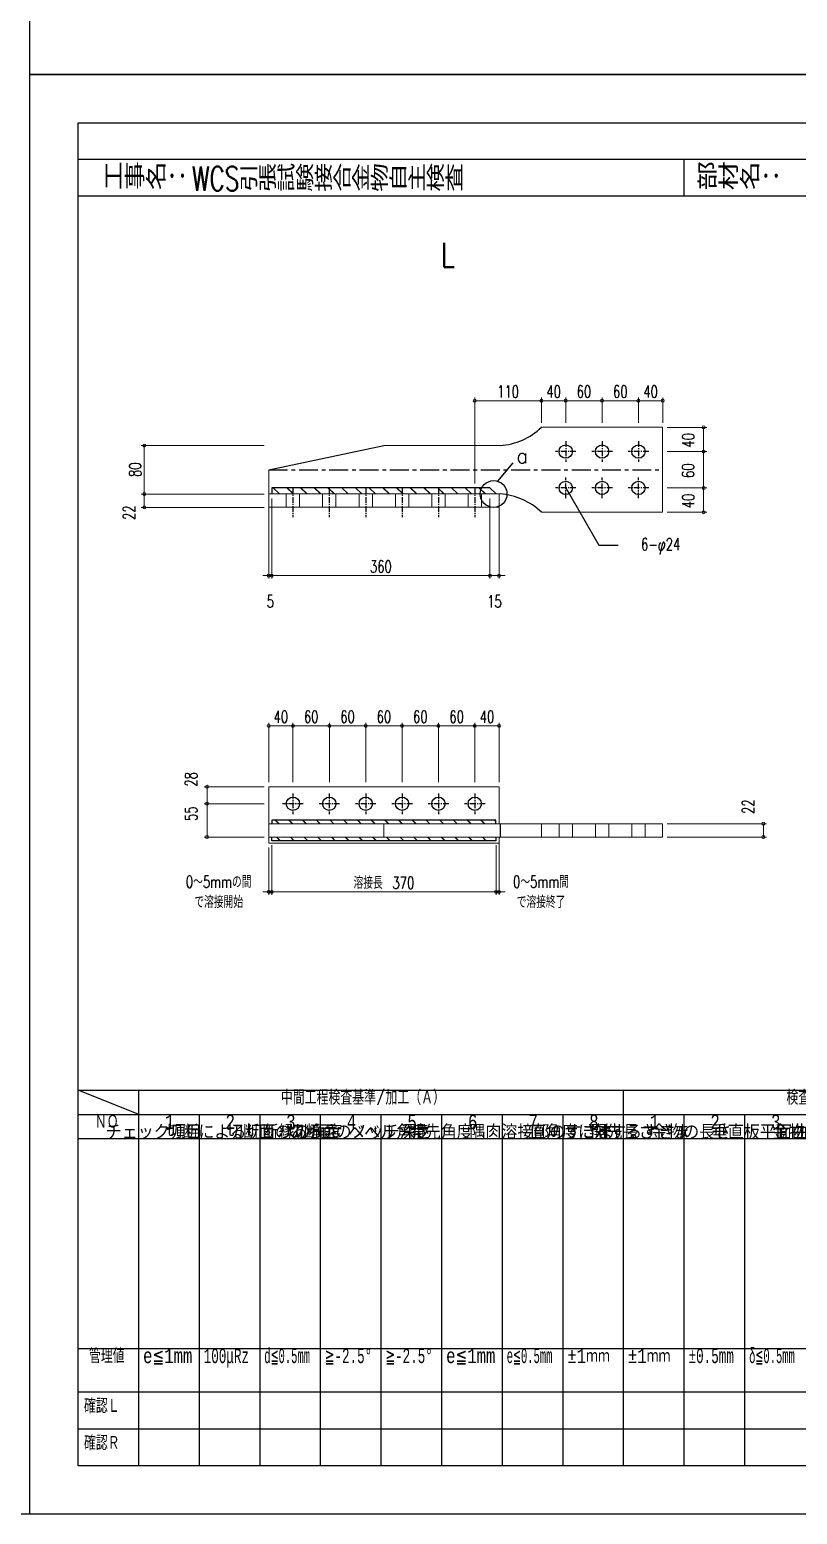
# Model space of a CAD drawing. Header units: millimetres. Extents: x 0 to 18796, y -11 to 7128.
# Drawn here: x 5340 to 6607, y 0 to 2450 of the extents above; entities that cross this region are included whole.
import ezdxf
from ezdxf.enums import TextEntityAlignment as Align

# ---------------------------------------------------------------- set-up
doc = ezdxf.new("R2010")
doc.units = ezdxf.units.MM
doc.header["$LTSCALE"] = 5
for name, pattern in [('ACAD_ISO03W100', [30, 12, -18]), ('CENTER1', [10, 6.25, -1.25, 1.25, -1.25]), ('JIS_08_50', [53, 50, -1.125, 0.75, -1.125])]:
    doc.linetypes.add(name, pattern=pattern)
doc.layers.get('0').update_dxf_attribs({"color": 255})
doc.layers.get('DEFPOINTS').update_dxf_attribs({"color": 9})
for name, color, linetype in [('CENTER', 2, 'JIS_08_50'), ('LAYER6', 7, 'Continuous'), ('Line-L', 4, 'Continuous'), ('寸法', 4, 'Continuous'), ('文字', 7, 'Continuous'), ('溶接', 241, 'Continuous'), ('補助線', 7, 'ACAD_ISO03W100'), ('金物', 142, 'Continuous')]:
    doc.layers.add(name, color=color, linetype=linetype)
doc.styles.add('DLSTANDARD1', font='monotxt.shx', dxfattribs={"width": 0.6, "bigfont": 'extfont'})
doc.styles.add('KANJI', font='simplex.shx', dxfattribs={"width": 0.7, "bigfont": 'extfont2.shx'})
doc.styles.get("Standard").update_dxf_attribs({"font": 'simplex.shx', "width": 0.7, "height": 2.5, "bigfont": '@extfont2.shx'})
doc.styles.add('SUNPOU', font='simplex.shx', dxfattribs={"width": 0.7, "bigfont": 'extfont2.shx'})
doc.styles.add('TATEGAKI', font='txt', dxfattribs={"bigfont": 'bigfont.shx'})
doc.dimstyles.new('S5', dxfattribs={"dimscale": 5, "dimtxt": 4, "dimasz": 1, "dimexe": 1, "dimexo": 1.5, "dimgap": 1, "dimtad": 1, "dimtxsty": 'KANJI', "dimblk": 'ORIGIN', "dimcen": 0, "dimclrd": 256, "dimclre": 256, "dimclrt": 256, "dimadec": 0, "dimazin": 0, "dimtfac": 1, "dimtmove": 2, "dimatfit": 2, "dimfxl": 1, "dimtolj": 2, "dimlwd": 5, "dimlwe": 5, "dimarcsym": 0})

# ---------------------------------------------------------------- blocks, each defined once
blk = doc.blocks.new('_Origin')
at = {"color": 0, "linetype": 'ByBlock', "lineweight": -2}
blk.add_line((0, 0), (-1, 0), dxfattribs=at)
blk.add_circle((0, 0), 0.5, dxfattribs=at)
blk = doc.blocks.new('*D138')
at = {"layer": 'DEFPOINTS', "color": 0, "transparency": 16777216}
for p in [(6384.4, 1793.7), (6384.4, 1753.7), (6452, 1753.7)]:
    blk.add_point(p, dxfattribs=at)
at = {"layer": '寸法', "lineweight": 5, "transparency": 16777216}
for p, q in [((6391.9, 1793.7), (6457, 1793.7)), ((6452, 1788.7), (6452, 1758.7)), ((6391.9, 1753.7), (6457, 1753.7))]:
    blk.add_line(p, q, dxfattribs=at)
at = {"layer": '寸法', "lineweight": 5, "transparency": 16777216, "xscale": 5, "yscale": 5, "zscale": 5}
for p, rotation in [((6452, 1793.7), 90), ((6452, 1753.7), 270)]:
    blk.add_blockref('_Origin', p, dxfattribs=dict(at, rotation=rotation))
at = {"layer": '寸法', "linetype": 'Continuous', "transparency": 16777216, "insert": (6426.6, 1772.2), "char_height": 20, "attachment_point": 5, "rotation": 90, "style": 'KANJI'}
blk.add_mtext('\\A2;40', dxfattribs=at)
blk = doc.blocks.new('*D139')
at = {"layer": 'DEFPOINTS', "color": 0, "transparency": 16777216}
for p in [(5529, 1763.7), (5734.4, 1763.7), (5734.4, 1683.7)]:
    blk.add_point(p, dxfattribs=at)
at = {"layer": '寸法', "lineweight": 5, "transparency": 16777216}
for p, q in [((5726.9, 1763.7), (5524, 1763.7)), ((5529, 1688.7), (5529, 1758.7)), ((5726.9, 1683.7), (5524, 1683.7))]:
    blk.add_line(p, q, dxfattribs=at)
at = {"layer": '寸法', "lineweight": 5, "transparency": 16777216, "xscale": 5, "yscale": 5, "zscale": 5}
for p, rotation in [((5529, 1763.7), 90), ((5529, 1683.7), 270)]:
    blk.add_blockref('_Origin', p, dxfattribs=dict(at, rotation=rotation))
at = {"layer": '寸法', "linetype": 'Continuous', "transparency": 16777216, "insert": (5514, 1723.7), "char_height": 20, "attachment_point": 5, "rotation": 90, "style": 'KANJI'}
blk.add_mtext('\\A2;80', dxfattribs=at)
blk = doc.blocks.new('*D147')
at = {"layer": 'DEFPOINTS', "color": 0, "transparency": 16777216}
for p in [(5529, 1683.7), (5734.4, 1683.7), (5734.4, 1661.7)]:
    blk.add_point(p, dxfattribs=at)
at = {"layer": '寸法', "lineweight": 5, "transparency": 16777216}
for p, q in [((5726.9, 1683.7), (5524, 1683.7)), ((5529, 1666.7), (5529, 1678.7)), ((5726.9, 1661.7), (5524, 1661.7))]:
    blk.add_line(p, q, dxfattribs=at)
at = {"layer": '寸法', "lineweight": 5, "transparency": 16777216, "xscale": 5, "yscale": 5, "zscale": 5}
for p, rotation in [((5529, 1683.7), 90), ((5529, 1661.7), 270)]:
    blk.add_blockref('_Origin', p, dxfattribs=dict(at, rotation=rotation))
at = {"layer": '寸法', "linetype": 'Continuous', "transparency": 16777216, "insert": (5504, 1653), "char_height": 20, "attachment_point": 5, "rotation": 90, "style": 'KANJI'}
blk.add_mtext('\\A2;22', dxfattribs=at)
blk = doc.blocks.new('*D140')
at = {"layer": 'DEFPOINTS', "color": 0, "transparency": 16777216}
for p in [(6074.4, 1837.7), (6184.4, 1793.7), (6074.4, 1693.7)]:
    blk.add_point(p, dxfattribs=at)
at = {"layer": '寸法', "lineweight": 5, "transparency": 16777216}
for p, q in [((6074.4, 1701.2), (6074.4, 1842.7)), ((6179.4, 1837.7), (6079.4, 1837.7)), ((6184.4, 1801.2), (6184.4, 1842.7))]:
    blk.add_line(p, q, dxfattribs=at)
at = {"layer": '寸法', "lineweight": 5, "transparency": 16777216, "xscale": 5, "yscale": 5, "zscale": 5, "rotation": 180}
blk.add_blockref('_Origin', (6074.4, 1837.7), dxfattribs=at)
at = {"layer": '寸法', "lineweight": 5, "transparency": 16777216, "xscale": 5, "yscale": 5, "zscale": 5}
blk.add_blockref('_Origin', (6184.4, 1837.7), dxfattribs=at)
at = {"layer": '寸法', "linetype": 'Continuous', "transparency": 16777216, "insert": (6129.4, 1852.7), "char_height": 20, "attachment_point": 5, "style": 'KANJI'}
blk.add_mtext('\\A2;110', dxfattribs=at)
blk = doc.blocks.new('*D141')
at = {"layer": 'DEFPOINTS', "color": 0, "transparency": 16777216}
for p in [(6384.4, 1693.7), (6384.4, 1653.7), (6452, 1653.7)]:
    blk.add_point(p, dxfattribs=at)
at = {"layer": '寸法', "lineweight": 5, "transparency": 16777216}
for p, q in [((6391.9, 1693.7), (6457, 1693.7)), ((6452, 1688.7), (6452, 1658.7)), ((6391.9, 1653.7), (6457, 1653.7))]:
    blk.add_line(p, q, dxfattribs=at)
at = {"layer": '寸法', "lineweight": 5, "transparency": 16777216, "xscale": 5, "yscale": 5, "zscale": 5}
for p, rotation in [((6452, 1693.7), 90), ((6452, 1653.7), 270)]:
    blk.add_blockref('_Origin', p, dxfattribs=dict(at, rotation=rotation))
at = {"layer": '寸法', "linetype": 'Continuous', "transparency": 16777216, "insert": (6426.6, 1672.2), "char_height": 20, "attachment_point": 5, "rotation": 90, "style": 'KANJI'}
blk.add_mtext('\\A2;40', dxfattribs=at)
blk = doc.blocks.new('*D142')
at = {"layer": 'DEFPOINTS', "color": 0, "transparency": 16777216}
for p in [(6224.4, 1837.7), (6184.4, 1793.7), (6224.4, 1793.7)]:
    blk.add_point(p, dxfattribs=at)
at = {"layer": '寸法', "lineweight": 5, "transparency": 16777216}
for p, q in [((6184.4, 1801.2), (6184.4, 1842.7)), ((6189.4, 1837.7), (6219.4, 1837.7)), ((6224.4, 1801.2), (6224.4, 1842.7))]:
    blk.add_line(p, q, dxfattribs=at)
at = {"layer": '寸法', "lineweight": 5, "transparency": 16777216, "xscale": 5, "yscale": 5, "zscale": 5, "rotation": 180}
blk.add_blockref('_Origin', (6184.4, 1837.7), dxfattribs=at)
at = {"layer": '寸法', "lineweight": 5, "transparency": 16777216, "xscale": 5, "yscale": 5, "zscale": 5}
blk.add_blockref('_Origin', (6224.4, 1837.7), dxfattribs=at)
at = {"layer": '寸法', "linetype": 'Continuous', "transparency": 16777216, "insert": (6204.4, 1852.7), "char_height": 20, "attachment_point": 5, "style": 'KANJI'}
blk.add_mtext('\\A2;40', dxfattribs=at)
blk = doc.blocks.new('*D143')
at = {"layer": 'DEFPOINTS', "color": 0, "transparency": 16777216}
for p in [(6344.4, 1837.7), (6284.4, 1793.7), (6344.4, 1793.7)]:
    blk.add_point(p, dxfattribs=at)
at = {"layer": '寸法', "lineweight": 5, "transparency": 16777216}
for p, q in [((6284.4, 1801.2), (6284.4, 1842.7)), ((6289.4, 1837.7), (6339.4, 1837.7)), ((6344.4, 1801.2), (6344.4, 1842.7))]:
    blk.add_line(p, q, dxfattribs=at)
at = {"layer": '寸法', "lineweight": 5, "transparency": 16777216, "xscale": 5, "yscale": 5, "zscale": 5, "rotation": 180}
blk.add_blockref('_Origin', (6284.4, 1837.7), dxfattribs=at)
at = {"layer": '寸法', "lineweight": 5, "transparency": 16777216, "xscale": 5, "yscale": 5, "zscale": 5}
blk.add_blockref('_Origin', (6344.4, 1837.7), dxfattribs=at)
at = {"layer": '寸法', "linetype": 'Continuous', "transparency": 16777216, "insert": (6314.4, 1852.7), "char_height": 20, "attachment_point": 5, "style": 'KANJI'}
blk.add_mtext('\\A2;60', dxfattribs=at)
blk = doc.blocks.new('*D144')
at = {"layer": 'DEFPOINTS', "color": 0, "transparency": 16777216}
for p in [(6284.4, 1837.7), (6224.4, 1793.7), (6284.4, 1793.7)]:
    blk.add_point(p, dxfattribs=at)
at = {"layer": '寸法', "lineweight": 5, "transparency": 16777216}
for p, q in [((6224.4, 1801.2), (6224.4, 1842.7)), ((6229.4, 1837.7), (6279.4, 1837.7)), ((6284.4, 1801.2), (6284.4, 1842.7))]:
    blk.add_line(p, q, dxfattribs=at)
at = {"layer": '寸法', "lineweight": 5, "transparency": 16777216, "xscale": 5, "yscale": 5, "zscale": 5, "rotation": 180}
blk.add_blockref('_Origin', (6224.4, 1837.7), dxfattribs=at)
at = {"layer": '寸法', "lineweight": 5, "transparency": 16777216, "xscale": 5, "yscale": 5, "zscale": 5}
blk.add_blockref('_Origin', (6284.4, 1837.7), dxfattribs=at)
at = {"layer": '寸法', "linetype": 'Continuous', "transparency": 16777216, "insert": (6254.4, 1852.7), "char_height": 20, "attachment_point": 5, "style": 'KANJI'}
blk.add_mtext('\\A2;60', dxfattribs=at)
blk = doc.blocks.new('*D145')
at = {"layer": 'DEFPOINTS', "color": 0, "transparency": 16777216}
for p in [(6384.4, 1837.7), (6344.4, 1793.7), (6384.4, 1793.7)]:
    blk.add_point(p, dxfattribs=at)
at = {"layer": '寸法', "lineweight": 5, "transparency": 16777216}
for p, q in [((6344.4, 1801.2), (6344.4, 1842.7)), ((6349.4, 1837.7), (6379.4, 1837.7)), ((6384.4, 1801.2), (6384.4, 1842.7))]:
    blk.add_line(p, q, dxfattribs=at)
at = {"layer": '寸法', "lineweight": 5, "transparency": 16777216, "xscale": 5, "yscale": 5, "zscale": 5, "rotation": 180}
blk.add_blockref('_Origin', (6344.4, 1837.7), dxfattribs=at)
at = {"layer": '寸法', "lineweight": 5, "transparency": 16777216, "xscale": 5, "yscale": 5, "zscale": 5}
blk.add_blockref('_Origin', (6384.4, 1837.7), dxfattribs=at)
at = {"layer": '寸法', "linetype": 'Continuous', "transparency": 16777216, "insert": (6364.4, 1852.7), "char_height": 20, "attachment_point": 5, "style": 'KANJI'}
blk.add_mtext('\\A2;40', dxfattribs=at)
blk = doc.blocks.new('*D146')
at = {"layer": 'DEFPOINTS', "color": 0, "transparency": 16777216}
for p in [(6384.4, 1753.7), (6384.4, 1693.7), (6452, 1693.7)]:
    blk.add_point(p, dxfattribs=at)
at = {"layer": '寸法', "lineweight": 5, "transparency": 16777216}
for p, q in [((6391.9, 1753.7), (6457, 1753.7)), ((6452, 1748.7), (6452, 1698.7)), ((6391.9, 1693.7), (6457, 1693.7))]:
    blk.add_line(p, q, dxfattribs=at)
at = {"layer": '寸法', "lineweight": 5, "transparency": 16777216, "xscale": 5, "yscale": 5, "zscale": 5}
for p, rotation in [((6452, 1753.7), 90), ((6452, 1693.7), 270)]:
    blk.add_blockref('_Origin', p, dxfattribs=dict(at, rotation=rotation))
at = {"layer": '寸法', "linetype": 'Continuous', "transparency": 16777216, "insert": (6426.3, 1722.1), "char_height": 20, "attachment_point": 5, "rotation": 90, "style": 'KANJI'}
blk.add_mtext('\\A2;60', dxfattribs=at)
blk = doc.blocks.new('*D150')
at = {"layer": 'DEFPOINTS', "color": 0, "transparency": 16777216}
for p in [(6384.4, 1139.6), (6550.5, 1139.6), (6384.4, 1117.6)]:
    blk.add_point(p, dxfattribs=at)
at = {"layer": '寸法', "lineweight": 5, "transparency": 16777216}
for p, q in [((6391.9, 1139.6), (6555.5, 1139.6)), ((6550.5, 1122.6), (6550.5, 1134.6)), ((6391.9, 1117.6), (6555.5, 1117.6))]:
    blk.add_line(p, q, dxfattribs=at)
at = {"layer": '寸法', "lineweight": 5, "transparency": 16777216, "xscale": 5, "yscale": 5, "zscale": 5}
for p, rotation in [((6550.5, 1139.6), 90), ((6550.5, 1117.6), 270)]:
    blk.add_blockref('_Origin', p, dxfattribs=dict(at, rotation=rotation))
at = {"layer": '寸法', "linetype": 'Continuous', "transparency": 16777216, "insert": (6525.5, 1167.7), "char_height": 20, "attachment_point": 5, "rotation": 90, "style": 'KANJI'}
blk.add_mtext('\\A2;22', dxfattribs=at)
blk = doc.blocks.new('*D148')
at = {"layer": 'DEFPOINTS', "color": 0, "transparency": 16777216}
for p in [(5632.6, 1200.6), (5734.4, 1200.6), (5734.4, 1172.6)]:
    blk.add_point(p, dxfattribs=at)
at = {"layer": '寸法', "lineweight": 5, "transparency": 16777216}
for p, q in [((5726.9, 1200.6), (5627.6, 1200.6)), ((5632.6, 1177.6), (5632.6, 1195.6)), ((5726.9, 1172.6), (5627.6, 1172.6))]:
    blk.add_line(p, q, dxfattribs=at)
at = {"layer": '寸法', "lineweight": 5, "transparency": 16777216, "xscale": 5, "yscale": 5, "zscale": 5}
for p, rotation in [((5632.6, 1200.6), 90), ((5632.6, 1172.6), 270)]:
    blk.add_blockref('_Origin', p, dxfattribs=dict(at, rotation=rotation))
at = {"layer": '寸法', "linetype": 'Continuous', "transparency": 16777216, "insert": (5606.3, 1212.7), "char_height": 20, "attachment_point": 5, "rotation": 90, "style": 'KANJI'}
blk.add_mtext('\\A2;28', dxfattribs=at)
blk = doc.blocks.new('*D149')
at = {"layer": 'DEFPOINTS', "color": 0, "transparency": 16777216}
for p in [(5734.4, 1172.6), (5632.6, 1117.6), (5734.4, 1117.6)]:
    blk.add_point(p, dxfattribs=at)
at = {"layer": '寸法', "lineweight": 5, "transparency": 16777216}
for p, q in [((5726.9, 1172.6), (5627.6, 1172.6)), ((5632.6, 1167.6), (5632.6, 1122.6)), ((5726.9, 1117.6), (5627.6, 1117.6))]:
    blk.add_line(p, q, dxfattribs=at)
at = {"layer": '寸法', "lineweight": 5, "transparency": 16777216, "xscale": 5, "yscale": 5, "zscale": 5}
for p, rotation in [((5632.6, 1172.6), 90), ((5632.6, 1117.6), 270)]:
    blk.add_blockref('_Origin', p, dxfattribs=dict(at, rotation=rotation))
at = {"layer": '寸法', "linetype": 'Continuous', "transparency": 16777216, "insert": (5606.3, 1156.1), "char_height": 20, "attachment_point": 5, "rotation": 90, "style": 'KANJI'}
blk.add_mtext('\\A2;55', dxfattribs=at)
blk = doc.blocks.new('*D172')
at = {"layer": 'DEFPOINTS', "color": 0, "transparency": 16777216}
for p in [(5734.4, 1683.7), (5739.4, 1664.7), (5739.4, 1549)]:
    blk.add_point(p, dxfattribs=at)
at = {"layer": '寸法', "linetype": 'Continuous', "lineweight": 5, "transparency": 16777216}
for p, q in [((5734.4, 1676.2), (5734.4, 1544)), ((5739.4, 1657.2), (5739.4, 1544)), ((5729.4, 1549), (5724.4, 1549)), ((5734.4, 1549), (5739.4, 1549)), ((5744.4, 1549), (5749.4, 1549))]:
    blk.add_line(p, q, dxfattribs=at)
at = {"layer": '寸法', "lineweight": 5, "transparency": 16777216, "xscale": 5, "yscale": 5, "zscale": 5}
blk.add_blockref('_Origin', (5734.4, 1549), dxfattribs=at)
at = {"layer": '寸法', "lineweight": 5, "transparency": 16777216, "xscale": 5, "yscale": 5, "zscale": 5, "rotation": 180}
blk.add_blockref('_Origin', (5739.4, 1549), dxfattribs=at)
at = {"layer": '寸法', "linetype": 'Continuous', "transparency": 16777216, "insert": (5736.9, 1506.5), "char_height": 20, "attachment_point": 5, "style": 'KANJI'}
blk.add_mtext('\\A2;5', dxfattribs=at)
blk = doc.blocks.new('*D171')
at = {"layer": 'DEFPOINTS', "color": 0, "transparency": 16777216}
for p in [(5739.4, 1683.7), (6099.4, 1683.7), (6099.4, 1549)]:
    blk.add_point(p, dxfattribs=at)
at = {"layer": '寸法', "linetype": 'Continuous', "lineweight": 5, "transparency": 16777216}
for p, q in [((5739.4, 1676.2), (5739.4, 1544)), ((6099.4, 1676.2), (6099.4, 1544)), ((5744.4, 1549), (6094.4, 1549))]:
    blk.add_line(p, q, dxfattribs=at)
at = {"layer": '寸法', "lineweight": 5, "transparency": 16777216, "xscale": 5, "yscale": 5, "zscale": 5, "rotation": 180}
blk.add_blockref('_Origin', (5739.4, 1549), dxfattribs=at)
at = {"layer": '寸法', "lineweight": 5, "transparency": 16777216, "xscale": 5, "yscale": 5, "zscale": 5}
blk.add_blockref('_Origin', (6099.4, 1549), dxfattribs=at)
at = {"layer": '寸法', "linetype": 'Continuous', "transparency": 16777216, "insert": (5919.4, 1564), "char_height": 20, "attachment_point": 5, "style": 'KANJI'}
blk.add_mtext('\\A2;360', dxfattribs=at)
blk = doc.blocks.new('*D173')
at = {"layer": 'DEFPOINTS', "color": 0, "transparency": 16777216}
for p in [(6099.4, 1683.7), (6114.4, 1683.7), (6114.4, 1549)]:
    blk.add_point(p, dxfattribs=at)
at = {"layer": '寸法', "linetype": 'Continuous', "lineweight": 5, "transparency": 16777216}
for p, q in [((6099.4, 1676.2), (6099.4, 1544)), ((6114.4, 1676.2), (6114.4, 1544)), ((6094.4, 1549), (6089.4, 1549)), ((6099.4, 1549), (6114.4, 1549)), ((6119.4, 1549), (6124.4, 1549))]:
    blk.add_line(p, q, dxfattribs=at)
at = {"layer": '寸法', "lineweight": 5, "transparency": 16777216, "xscale": 5, "yscale": 5, "zscale": 5}
blk.add_blockref('_Origin', (6099.4, 1549), dxfattribs=at)
at = {"layer": '寸法', "lineweight": 5, "transparency": 16777216, "xscale": 5, "yscale": 5, "zscale": 5, "rotation": 180}
blk.add_blockref('_Origin', (6114.4, 1549), dxfattribs=at)
at = {"layer": '寸法', "linetype": 'Continuous', "transparency": 16777216, "insert": (6106.9, 1506.5), "char_height": 20, "attachment_point": 5, "style": 'KANJI'}
blk.add_mtext('\\A2;15', dxfattribs=at)
blk = doc.blocks.new('*D178')
at = {"layer": 'DEFPOINTS', "color": 0, "transparency": 16777216}
for p in [(5734.4, 1107.6), (5739.4, 1107.6), (5739.4, 1027.1)]:
    blk.add_point(p, dxfattribs=at)
at = {"layer": '寸法', "linetype": 'Continuous', "lineweight": 5, "transparency": 16777216}
for p, q in [((5734.4, 1100.1), (5734.4, 1022.1)), ((5739.4, 1100.1), (5739.4, 1022.1)), ((5729.4, 1027.1), (5724.4, 1027.1)), ((5734.4, 1027.1), (5739.4, 1027.1)), ((5744.4, 1027.1), (5749.4, 1027.1))]:
    blk.add_line(p, q, dxfattribs=at)
at = {"layer": '寸法', "lineweight": 5, "transparency": 16777216, "xscale": 5, "yscale": 5, "zscale": 5}
blk.add_blockref('_Origin', (5734.4, 1027.1), dxfattribs=at)
at = {"layer": '寸法', "lineweight": 5, "transparency": 16777216, "xscale": 5, "yscale": 5, "zscale": 5, "rotation": 180}
blk.add_blockref('_Origin', (5739.4, 1027.1), dxfattribs=at)
at = {"layer": '寸法', "linetype": 'Continuous', "transparency": 16777216, "insert": (5651.8, 1027.1), "char_height": 20, "attachment_point": 5, "style": 'KANJI'}
blk.add_mtext('\\A2;0～5mmの間\\Pで溶接開始', dxfattribs=at)
blk = doc.blocks.new('*D179')
at = {"layer": 'DEFPOINTS', "color": 0, "transparency": 16777216}
for p in [(5739.4, 1111.6), (6109.4, 1111.6), (6109.4, 1027.1)]:
    blk.add_point(p, dxfattribs=at)
at = {"layer": '寸法', "linetype": 'Continuous', "lineweight": 5, "transparency": 16777216}
for p, q in [((5739.4, 1104.1), (5739.4, 1022.1)), ((6109.4, 1104.1), (6109.4, 1022.1)), ((5744.4, 1027.1), (6104.4, 1027.1))]:
    blk.add_line(p, q, dxfattribs=at)
at = {"layer": '寸法', "lineweight": 5, "transparency": 16777216, "xscale": 5, "yscale": 5, "zscale": 5, "rotation": 180}
blk.add_blockref('_Origin', (5739.4, 1027.1), dxfattribs=at)
at = {"layer": '寸法', "lineweight": 5, "transparency": 16777216, "xscale": 5, "yscale": 5, "zscale": 5}
blk.add_blockref('_Origin', (6109.4, 1027.1), dxfattribs=at)
at = {"layer": '寸法', "linetype": 'Continuous', "transparency": 16777216, "insert": (5924.4, 1042.1), "char_height": 20, "attachment_point": 5, "style": 'KANJI'}
blk.add_mtext('\\A2;溶接長\u3000370', dxfattribs=at)
blk = doc.blocks.new('*D180')
at = {"layer": 'DEFPOINTS', "color": 0, "transparency": 16777216}
for p in [(6109.4, 1111.6), (6114.4, 1117.6), (6114.4, 1027.1)]:
    blk.add_point(p, dxfattribs=at)
at = {"layer": '寸法', "linetype": 'Continuous', "lineweight": 5, "transparency": 16777216}
for p, q in [((6109.4, 1104.1), (6109.4, 1022.1)), ((6114.4, 1110.1), (6114.4, 1022.1)), ((6104.4, 1027.1), (6099.4, 1027.1)), ((6109.4, 1027.1), (6114.4, 1027.1)), ((6119.4, 1027.1), (6124.4, 1027.1))]:
    blk.add_line(p, q, dxfattribs=at)
at = {"layer": '寸法', "lineweight": 5, "transparency": 16777216, "xscale": 5, "yscale": 5, "zscale": 5}
blk.add_blockref('_Origin', (6109.4, 1027.1), dxfattribs=at)
at = {"layer": '寸法', "lineweight": 5, "transparency": 16777216, "xscale": 5, "yscale": 5, "zscale": 5, "rotation": 180}
blk.add_blockref('_Origin', (6114.4, 1027.1), dxfattribs=at)
at = {"layer": '寸法', "linetype": 'Continuous', "transparency": 16777216, "insert": (6183.7, 1027.1), "char_height": 20, "attachment_point": 5, "style": 'KANJI'}
blk.add_mtext('\\A2;0～5mm間\\Pで溶接終了', dxfattribs=at)
blk = doc.blocks.new('*D184')
at = {"layer": 'DEFPOINTS', "color": 0, "transparency": 16777216}
for p in [(5774.4, 1301.1), (5734.4, 1200.6), (5774.4, 1200.6)]:
    blk.add_point(p, dxfattribs=at)
at = {"layer": '寸法', "linetype": 'Continuous', "lineweight": 5, "transparency": 16777216}
for p, q in [((5734.4, 1208.1), (5734.4, 1306.1)), ((5739.4, 1301.1), (5769.4, 1301.1)), ((5774.4, 1208.1), (5774.4, 1306.1))]:
    blk.add_line(p, q, dxfattribs=at)
at = {"layer": '寸法', "lineweight": 5, "transparency": 16777216, "xscale": 5, "yscale": 5, "zscale": 5, "rotation": 180}
blk.add_blockref('_Origin', (5734.4, 1301.1), dxfattribs=at)
at = {"layer": '寸法', "lineweight": 5, "transparency": 16777216, "xscale": 5, "yscale": 5, "zscale": 5}
blk.add_blockref('_Origin', (5774.4, 1301.1), dxfattribs=at)
at = {"layer": '寸法', "linetype": 'Continuous', "transparency": 16777216, "insert": (5754.4, 1316.1), "char_height": 20, "attachment_point": 5, "style": 'KANJI'}
blk.add_mtext('\\A2;40', dxfattribs=at)
blk = doc.blocks.new('*D189')
at = {"layer": 'DEFPOINTS', "color": 0, "transparency": 16777216}
for p in [(5834.4, 1301.1), (5774.4, 1200.6), (5834.4, 1200.6)]:
    blk.add_point(p, dxfattribs=at)
at = {"layer": '寸法', "linetype": 'Continuous', "lineweight": 5, "transparency": 16777216}
for p, q in [((5774.4, 1208.1), (5774.4, 1306.1)), ((5779.4, 1301.1), (5829.4, 1301.1)), ((5834.4, 1208.1), (5834.4, 1306.1))]:
    blk.add_line(p, q, dxfattribs=at)
at = {"layer": '寸法', "lineweight": 5, "transparency": 16777216, "xscale": 5, "yscale": 5, "zscale": 5, "rotation": 180}
blk.add_blockref('_Origin', (5774.4, 1301.1), dxfattribs=at)
at = {"layer": '寸法', "lineweight": 5, "transparency": 16777216, "xscale": 5, "yscale": 5, "zscale": 5}
blk.add_blockref('_Origin', (5834.4, 1301.1), dxfattribs=at)
at = {"layer": '寸法', "linetype": 'Continuous', "transparency": 16777216, "insert": (5804.4, 1316.1), "char_height": 20, "attachment_point": 5, "style": 'KANJI'}
blk.add_mtext('\\A2;60', dxfattribs=at)
blk = doc.blocks.new('*D185')
at = {"layer": 'DEFPOINTS', "color": 0, "transparency": 16777216}
for p in [(5894.4, 1301.1), (5834.4, 1200.6), (5894.4, 1200.6)]:
    blk.add_point(p, dxfattribs=at)
at = {"layer": '寸法', "linetype": 'Continuous', "lineweight": 5, "transparency": 16777216}
for p, q in [((5834.4, 1208.1), (5834.4, 1306.1)), ((5839.4, 1301.1), (5889.4, 1301.1)), ((5894.4, 1208.1), (5894.4, 1306.1))]:
    blk.add_line(p, q, dxfattribs=at)
at = {"layer": '寸法', "lineweight": 5, "transparency": 16777216, "xscale": 5, "yscale": 5, "zscale": 5, "rotation": 180}
blk.add_blockref('_Origin', (5834.4, 1301.1), dxfattribs=at)
at = {"layer": '寸法', "lineweight": 5, "transparency": 16777216, "xscale": 5, "yscale": 5, "zscale": 5}
blk.add_blockref('_Origin', (5894.4, 1301.1), dxfattribs=at)
at = {"layer": '寸法', "linetype": 'Continuous', "transparency": 16777216, "insert": (5864.4, 1316.1), "char_height": 20, "attachment_point": 5, "style": 'KANJI'}
blk.add_mtext('\\A2;60', dxfattribs=at)
blk = doc.blocks.new('*D186')
at = {"layer": 'DEFPOINTS', "color": 0, "transparency": 16777216}
for p in [(5954.4, 1301.1), (5894.4, 1200.6), (5954.4, 1200.6)]:
    blk.add_point(p, dxfattribs=at)
at = {"layer": '寸法', "linetype": 'Continuous', "lineweight": 5, "transparency": 16777216}
for p, q in [((5894.4, 1208.1), (5894.4, 1306.1)), ((5899.4, 1301.1), (5949.4, 1301.1)), ((5954.4, 1208.1), (5954.4, 1306.1))]:
    blk.add_line(p, q, dxfattribs=at)
at = {"layer": '寸法', "lineweight": 5, "transparency": 16777216, "xscale": 5, "yscale": 5, "zscale": 5, "rotation": 180}
blk.add_blockref('_Origin', (5894.4, 1301.1), dxfattribs=at)
at = {"layer": '寸法', "lineweight": 5, "transparency": 16777216, "xscale": 5, "yscale": 5, "zscale": 5}
blk.add_blockref('_Origin', (5954.4, 1301.1), dxfattribs=at)
at = {"layer": '寸法', "linetype": 'Continuous', "transparency": 16777216, "insert": (5924.4, 1316.1), "char_height": 20, "attachment_point": 5, "style": 'KANJI'}
blk.add_mtext('\\A2;60', dxfattribs=at)
blk = doc.blocks.new('*D190')
at = {"layer": 'DEFPOINTS', "color": 0, "transparency": 16777216}
for p in [(6014.4, 1301.1), (5954.4, 1200.6), (6014.4, 1200.6)]:
    blk.add_point(p, dxfattribs=at)
at = {"layer": '寸法', "linetype": 'Continuous', "lineweight": 5, "transparency": 16777216}
for p, q in [((5954.4, 1208.1), (5954.4, 1306.1)), ((5959.4, 1301.1), (6009.4, 1301.1)), ((6014.4, 1208.1), (6014.4, 1306.1))]:
    blk.add_line(p, q, dxfattribs=at)
at = {"layer": '寸法', "lineweight": 5, "transparency": 16777216, "xscale": 5, "yscale": 5, "zscale": 5, "rotation": 180}
blk.add_blockref('_Origin', (5954.4, 1301.1), dxfattribs=at)
at = {"layer": '寸法', "lineweight": 5, "transparency": 16777216, "xscale": 5, "yscale": 5, "zscale": 5}
blk.add_blockref('_Origin', (6014.4, 1301.1), dxfattribs=at)
at = {"layer": '寸法', "linetype": 'Continuous', "transparency": 16777216, "insert": (5984.4, 1316.1), "char_height": 20, "attachment_point": 5, "style": 'KANJI'}
blk.add_mtext('\\A2;60', dxfattribs=at)
blk = doc.blocks.new('*D187')
at = {"layer": 'DEFPOINTS', "color": 0, "transparency": 16777216}
for p in [(6074.4, 1301.1), (6014.4, 1200.6), (6074.4, 1200.6)]:
    blk.add_point(p, dxfattribs=at)
at = {"layer": '寸法', "linetype": 'Continuous', "lineweight": 5, "transparency": 16777216}
for p, q in [((6014.4, 1208.1), (6014.4, 1306.1)), ((6019.4, 1301.1), (6069.4, 1301.1)), ((6074.4, 1208.1), (6074.4, 1306.1))]:
    blk.add_line(p, q, dxfattribs=at)
at = {"layer": '寸法', "lineweight": 5, "transparency": 16777216, "xscale": 5, "yscale": 5, "zscale": 5, "rotation": 180}
blk.add_blockref('_Origin', (6014.4, 1301.1), dxfattribs=at)
at = {"layer": '寸法', "lineweight": 5, "transparency": 16777216, "xscale": 5, "yscale": 5, "zscale": 5}
blk.add_blockref('_Origin', (6074.4, 1301.1), dxfattribs=at)
at = {"layer": '寸法', "linetype": 'Continuous', "transparency": 16777216, "insert": (6044.4, 1316.1), "char_height": 20, "attachment_point": 5, "style": 'KANJI'}
blk.add_mtext('\\A2;60', dxfattribs=at)
blk = doc.blocks.new('*D188')
at = {"layer": 'DEFPOINTS', "color": 0, "transparency": 16777216}
for p in [(6114.4, 1301.1), (6074.4, 1200.6), (6114.4, 1200.6)]:
    blk.add_point(p, dxfattribs=at)
at = {"layer": '寸法', "linetype": 'Continuous', "lineweight": 5, "transparency": 16777216}
for p, q in [((6074.4, 1208.1), (6074.4, 1306.1)), ((6079.4, 1301.1), (6109.4, 1301.1)), ((6114.4, 1208.1), (6114.4, 1306.1))]:
    blk.add_line(p, q, dxfattribs=at)
at = {"layer": '寸法', "lineweight": 5, "transparency": 16777216, "xscale": 5, "yscale": 5, "zscale": 5, "rotation": 180}
blk.add_blockref('_Origin', (6074.4, 1301.1), dxfattribs=at)
at = {"layer": '寸法', "lineweight": 5, "transparency": 16777216, "xscale": 5, "yscale": 5, "zscale": 5}
blk.add_blockref('_Origin', (6114.4, 1301.1), dxfattribs=at)
at = {"layer": '寸法', "linetype": 'Continuous', "transparency": 16777216, "insert": (6094.4, 1316.1), "char_height": 20, "attachment_point": 5, "style": 'KANJI'}
blk.add_mtext('\\A2;40', dxfattribs=at)

msp = doc.modelspace()

# ---------------------------------------------------------------- hatches: boundary and pattern name
at = {"layer": '溶接', "ltscale": 6}
h = msp.add_hatch(dxfattribs=at)
h.set_pattern_fill('JIS_LC_20', color=256, scale=0.8, angle=90)
h.set_pattern_definition([(135, (3830.385, -1395.273), (-11.31371, -11.31371), []), (135, (3830.385, -1394.953), (-11.31371, -11.31371), [])])
h.paths.add_polyline_path([(5918.385, 1683.727), (5739.385, 1683.727), (5739.385, 1694.127), (5918.385, 1694.127)])
h.paths.add_polyline_path([(6100.385, 1683.727), (5918.385, 1683.727), (5918.385, 1694.127), (6100.385, 1694.127)])
h.paths.add_polyline_path([(6100.385, 1683.727), (6100.385, 1689.727)], flags=17)
h = msp.add_hatch(dxfattribs=at)
h.set_pattern_fill('JIS_LC_20', color=256, scale=0.8, angle=90)
h.set_pattern_definition([(135, (3829.385, -1939.415), (-11.31371, -11.31371), []), (135, (3829.385, -1939.095), (-11.31371, -11.31371), [])])
h.paths.add_polyline_path([(5917.385, 1139.585), (5739.385, 1139.585), (5739.385, 1145.585), (5917.385, 1145.585)])
h.paths.add_polyline_path([(6100.385, 1139.585), (5917.385, 1139.585), (5917.385, 1145.585), (6100.385, 1145.585)])
h.paths.add_polyline_path([(6109.385, 1139.585), (6100.385, 1139.585), (6100.385, 1145.585), (6109.385, 1145.585)])
h = msp.add_hatch(dxfattribs=at)
h.set_pattern_fill('JIS_LC_20', color=256, scale=0.8, angle=90)
h.set_pattern_definition([(135, (3829.385, -1942.415), (-11.31371, -11.31371), []), (135, (3829.385, -1942.095), (-11.31371, -11.31371), [])])
h.paths.add_polyline_path([(5917.385, 1117.585), (5739.385, 1117.585), (5739.385, 1111.585), (5917.385, 1111.585)])
h.paths.add_polyline_path([(6100.385, 1117.585), (5917.385, 1117.585), (5917.385, 1111.585), (6100.385, 1111.585)])
h.paths.add_polyline_path([(6109.385, 1117.585), (6100.385, 1117.585), (6100.385, 1111.585), (6109.385, 1111.585)])

# ---------------------------------------------------------------- linework, layer by layer
at = {"linetype": 'Continuous', "lineweight": -3}
for p, q in [((5420, 2236), (8624, 2236)), ((6420, 2176), (6420, 2236)), ((5420, 2176), (8624, 2176)), ((5420, 700), (8624, 700)), ((5420, 660), (8624, 660)), ((5420, 620), (8320, 620)), ((5420, 273.709), (8320, 273.709)), ((5420, 201.936), (8320, 201.936)), ((5420, 140.968), (8320, 140.968))]:
    msp.add_line(p, q, dxfattribs=at)
for points in [[(5340, 4752), (8704, 4752), (8704, 2376), (5340, 2376)], [(5340, 2376), (8704, 2376), (8704, 0), (5340, 0)], [(5420, 2296), (8624, 2296), (8624, 80), (5420, 80)]]:
    msp.add_lwpolyline(points, close=True, dxfattribs=at)
at = {"layer": 'CENTER', "linetype": 'CENTER1'}
msp.add_line((5734.385, 1723.727), (6384.385, 1723.727), dxfattribs=at)
at = {"layer": 'Line-L'}
msp.add_line((5340, 0), (0, 0), dxfattribs=at)
at = {"layer": '寸法', "linetype": 'CENTER1', "ltscale": 0.3}
for p, q in [((6224.385, 1770.727), (6224.385, 1736.727)), ((6284.385, 1770.727), (6284.385, 1736.727)), ((6344.385, 1770.727), (6344.385, 1736.727)), ((6241.385, 1753.727), (6207.385, 1753.727)), ((6301.385, 1753.727), (6267.385, 1753.727)), ((6361.385, 1753.727), (6327.385, 1753.727)), ((5774.385, 1693.727), (5774.385, 1645.727)), ((5834.385, 1693.727), (5834.385, 1645.727)), ((5894.385, 1693.727), (5894.385, 1645.727)), ((5954.385, 1693.727), (5954.385, 1645.727)), ((6014.385, 1693.727), (6014.385, 1645.727)), ((6014.385, 1693.727), (6014.385, 1645.727)), ((6074.385, 1693.727), (6074.385, 1645.727)), ((6241.385, 1693.727), (6207.385, 1693.727)), ((6224.385, 1676.727), (6224.385, 1710.727)), ((6301.385, 1693.727), (6267.385, 1693.727)), ((6284.385, 1676.727), (6284.385, 1710.727)), ((6361.385, 1693.727), (6327.385, 1693.727)), ((6344.385, 1676.727), (6344.385, 1710.727)), ((5774.385, 1189.585), (5774.385, 1155.585)), ((5834.385, 1189.585), (5834.385, 1155.585)), ((5894.385, 1189.585), (5894.385, 1155.585)), ((5954.385, 1189.585), (5954.385, 1155.585)), ((6014.385, 1189.585), (6014.385, 1155.585)), ((6074.385, 1189.585), (6074.385, 1155.585)), ((5791.385, 1172.585), (5757.385, 1172.585)), ((5851.385, 1172.585), (5817.385, 1172.585)), ((5911.385, 1172.585), (5877.385, 1172.585)), ((5971.385, 1172.585), (5937.385, 1172.585)), ((6031.385, 1172.585), (5997.385, 1172.585)), ((6091.385, 1172.585), (6057.385, 1172.585))]:
    msp.add_line(p, q, dxfattribs=at)
at = {"layer": '寸法', "ltscale": 4}
msp.add_line((6112.491, 1704.624), (6137.527, 1735.011), dxfattribs=at)
at = {"layer": '寸法'}
for p, q in [((6224.385, 1693.727), (6279.028, 1599.081)), ((6279.028, 1599.081), (6311.176, 1599.081))]:
    msp.add_line(p, q, dxfattribs=at)
at = {"layer": '寸法', "linetype": 'Continuous'}
for p, q in [((5520, 660), (5420, 700)), ((5520, 80), (5520, 700)), ((6320, 80), (6320, 700)), ((5620, 80), (5620, 660)), ((5720, 80), (5720, 660)), ((5820, 80), (5820, 660)), ((5920, 80), (5920, 660)), ((6020, 80), (6020, 660)), ((6120, 80), (6120, 660)), ((6220, 80), (6220, 660)), ((6420, 80), (6420, 660)), ((6520, 80), (6520, 660))]:
    msp.add_line(p, q, dxfattribs=at)
msp.add_circle((6105.485, 1683.727), 22.04, dxfattribs=at)
at = {"layer": '溶接'}
for p, q in [((6099.385, 1694.127), (5739.385, 1694.127)), ((6109.385, 1145.585), (5739.385, 1145.585)), ((6109.385, 1139.585), (6109.385, 1145.585)), ((6109.385, 1111.585), (5739.385, 1111.585)), ((6109.385, 1117.585), (6109.385, 1111.585))]:
    msp.add_line(p, q, dxfattribs=at)
at = {"layer": '溶接', "linetype": 'Continuous'}
for p, q in [((5739.385, 1694.127), (5739.385, 1683.727)), ((6099.385, 1694.127), (6109.785, 1683.727)), ((5739.385, 1145.585), (5739.385, 1139.585)), ((5739.385, 1111.585), (5739.385, 1117.585))]:
    msp.add_line(p, q, dxfattribs=at)
at = {"layer": '補助線', "lineweight": 18}
for p, q in [((5763.385, 1661.727), (5763.385, 1683.727)), ((5785.385, 1661.727), (5785.385, 1683.727)), ((5823.385, 1661.727), (5823.385, 1683.727)), ((5845.385, 1661.727), (5845.385, 1683.727)), ((5883.385, 1661.727), (5883.385, 1683.727)), ((5905.385, 1661.727), (5905.385, 1683.727)), ((5943.385, 1661.727), (5943.385, 1683.727)), ((5965.385, 1661.727), (5965.385, 1683.727)), ((6003.385, 1661.727), (6003.385, 1683.727)), ((6025.385, 1661.727), (6025.385, 1683.727)), ((6063.385, 1661.727), (6063.385, 1683.727)), ((6085.385, 1661.727), (6085.385, 1683.727)), ((6213.385, 1117.585), (6213.385, 1139.585)), ((6235.385, 1117.585), (6235.385, 1139.585)), ((6273.385, 1117.585), (6273.385, 1139.585)), ((6295.385, 1117.585), (6295.385, 1139.585)), ((6333.385, 1117.585), (6333.385, 1139.585)), ((6355.385, 1117.585), (6355.385, 1139.585))]:
    msp.add_line(p, q, dxfattribs=at)
at = {"layer": '金物', "lineweight": 18}
for p, q in [((6384.385, 1793.727), (6184.385, 1793.727)), ((6384.385, 1653.727), (6384.385, 1793.727)), ((6116.385, 1763.727), (5924.385, 1763.727)), ((5734.385, 1723.727), (5734.385, 1683.727)), ((5734.385, 1683.727), (5734.385, 1661.727)), ((6116.385, 1683.727), (5734.385, 1683.727)), ((6114.385, 1661.727), (6114.385, 1683.727)), ((5734.385, 1661.727), (6114.385, 1661.727)), ((6384.385, 1653.727), (6184.385, 1653.727)), ((5734.385, 1107.585), (5734.385, 1200.585)), ((5734.385, 1200.585), (6114.385, 1200.585)), ((6114.385, 1200.585), (6114.385, 1139.585)), ((5734.385, 1139.585), (6384.385, 1139.585)), ((5924.385, 1139.585), (5924.385, 1117.585)), ((5924.385, 1139.585), (5924.385, 1120.585)), ((6184.385, 1117.585), (6184.385, 1139.585)), ((6384.385, 1117.585), (6384.385, 1139.585)), ((6384.385, 1117.585), (5734.385, 1117.585)), ((6114.385, 1107.585), (5734.385, 1107.585)), ((6114.385, 1117.585), (6114.385, 1107.585))]:
    msp.add_line(p, q, dxfattribs=at)
at = {"layer": '金物'}
msp.add_line((5734.385, 1723.727), (5924.385, 1763.727), dxfattribs=at)
at = {"layer": '金物', "ltscale": 2}
msp.add_line((6116.385, 1139.585), (6116.385, 1117.585), dxfattribs=at)
at = {"layer": '金物', "ltscale": 2.5}
for centre in [(6224.385, 1753.727), (6284.385, 1753.727), (6344.385, 1753.727), (6224.385, 1693.727), (6284.385, 1693.727), (6344.385, 1693.727), (5774.385, 1172.585), (5834.385, 1172.585), (5894.385, 1172.585), (5954.385, 1172.585), (6014.385, 1172.585), (6074.385, 1172.585)]:
    msp.add_circle(centre, 11, dxfattribs=at)
at = {"layer": '金物', "ltscale": 2}
for centre, start, end in [((6108.595, 1873.451), 274.060941, 313.550946), ((6108.595, 1574.003), 46.449054, 85.939059)]:
    msp.add_arc(centre, 110, start, end, dxfattribs=at)

# ---------------------------------------------------------------- texts
at = {"layer": 'LAYER6', "color": 0, "linetype": 'Continuous', "lineweight": -3, "width": 0.8}
for s, p in [('工事名：', (5460.009, 2186.926)), ('部材名：', (6439.834, 2186.926)), ('L', (6018.185, 2058.216))]:
    msp.add_text(s, height=40, dxfattribs=at).set_placement(p)
at = {"layer": 'LAYER6', "color": 0, "linetype": 'Continuous', "lineweight": -3, "insert": (5607.858, 2224.098), "char_height": 40, "width": 924.29947, "attachment_point": 1}
msp.add_mtext('WCS引張試験接合金物自主検査', dxfattribs=at)
at = {"layer": '寸法', "ltscale": 4, "style": 'SUNPOU'}
msp.add_text('a', height=24, dxfattribs=at).set_placement((6162.272, 1746.511), align=Align.MIDDLE_RIGHT)
at = {"layer": '寸法', "insert": (6413.563, 1610.805), "char_height": 20, "width": 98.97993, "attachment_point": 3}
msp.add_mtext('6-φ24', dxfattribs=at)
at = {"layer": '文字', "color": 0, "linetype": 'Continuous', "ltscale": 6, "style": 'DLSTANDARD1'}
for s, width, p in [('中間工程検査基準/加工（Ａ）', 0.74375, (5754.447, 668.574)), ('検査基準/製品寸法（Ｂ）', 0.74375, (6588.562, 668.574)), ('ＮＯ', 0.74375, (5447.463, 628.574)), ('1', 0.74375, (5563.207, 628.574)), ('2', 0.74375, (5663.207, 628.574)), ('3', 0.74375, (5763.207, 628.574)), ('4', 0.74375, (5863.207, 628.574)), ('5', 0.74375, (5963.207, 628.574)), ('6', 0.74375, (6063.207, 628.574)), ('7', 0.74375, (6163.207, 628.574)), ('1', 0.74375, (6363.207, 628.574)), ('2', 0.74375, (6463.207, 628.574)), ('3', 0.74375, (6563.207, 628.574)), ('管理値', 0.74375, (5437.648, 242.284)), ('e≦1mm', 0.74375, (5527.094, 242.284)), ('100μRz', 0.6, (5627.094, 242.284)), ('d≦0.5mm', 0.5, (5727.094, 242.284)), ('≧-2.5°', 0.6, (5827.094, 242.284)), ('≧-2.5°', 0.6, (5927.094, 242.284)), ('e≦1mm', 0.74375, (6027.094, 242.284)), ('e≦0.5mm', 0.5, (6127.094, 242.284)), ('±1ｍｍ', 0.74375, (6327.094, 242.284)), ('±0.5mm', 0.6, (6427.094, 242.284)), ('δ≦0.5mm', 0.5, (6527.094, 242.284)), ('確認Ｌ', 0.74375, (5429.522, 159.593)), ('確認Ｒ', 0.74375, (5429.522, 98.625))]:
    msp.add_text(s, height=24, dxfattribs=dict(at, width=width)).set_placement(p, align=Align.BOTTOM_LEFT)
at = {"layer": '文字', "color": 0, "linetype": 'Continuous', "ltscale": 6, "style": 'TATEGAKI'}
for s, p in [('チェック項目', (5465.476, 611.673)), ('切断による切断縁の角度', (5565.476, 611.673)), ('切断面のあらさ', (5665.476, 611.673)), ('切断面のノッチ深さ', (5765.476, 611.673)), ('ベベル角度', (5865.476, 611.673)), ('開先角度', (5965.476, 611.673)), ('隅肉溶接部のすきま', (6065.476, 611.673)), ('直角度に対するすきま', (6165.476, 611.673)), ('金物の長さ', (6365.476, 611.673)), ('垂直板平面曲がり', (6465.476, 611.673)), ('金物のねじれ', (6565.476, 611.673))]:
    msp.add_text(s, height=24, dxfattribs=at).set_placement(p, align=Align.BOTTOM_LEFT)
at = {"layer": '文字', "color": 1, "linetype": 'Continuous', "ltscale": 6, "style": 'DLSTANDARD1', "width": 0.74375}
for s, p in [('8', (6263.207, 628.574)), ('±1ｍｍ', (6227.094, 242.284))]:
    msp.add_text(s, height=24, dxfattribs=at).set_placement(p, align=Align.BOTTOM_LEFT)
at = {"layer": '文字', "color": 1, "linetype": 'Continuous', "ltscale": 6, "style": 'TATEGAKI'}
msp.add_text('開先長さ', height=24, dxfattribs=at).set_placement((6265.476, 611.673), align=Align.BOTTOM_LEFT)

# ---------------------------------------------------------------- dimensions: what is measured, and where the dimension line sits
at = {"layer": '寸法'}
for base, p1, p2, picture, middle in [((6074.385, 1837.749), (6184.385, 1793.727), (6074.385, 1693.727), '*D140', (6129.385, 1852.749)), ((6224.385, 1837.749), (6184.385, 1793.727), (6224.385, 1793.727), '*D142', (6204.385, 1852.749)), ((6284.385, 1837.749), (6224.385, 1793.727), (6284.385, 1793.727), '*D144', (6254.385, 1852.749)), ((6344.385, 1837.749), (6284.385, 1793.727), (6344.385, 1793.727), '*D143', (6314.385, 1852.749)), ((6384.385, 1837.749), (6344.385, 1793.727), (6384.385, 1793.727), '*D145', (6364.385, 1852.749))]:
    dim = msp.add_linear_dim(base=base, p1=p1, p2=p2, dimstyle='S5', dxfattribs=at)
    dim.commit()
    dim.dimension.update_dxf_attribs({"geometry": picture, "text_midpoint": middle})
for base, p1, p2, angle, picture, middle in [((6452.038, 1753.727), (6384.385, 1793.727), (6384.385, 1753.727), 90, '*D138', (6426.633, 1772.227)), ((6452.038, 1693.727), (6384.385, 1753.727), (6384.385, 1693.727), 90, '*D146', (6426.337, 1722.055)), ((6452.038, 1653.727), (6384.385, 1693.727), (6384.385, 1653.727), 90, '*D141', (6426.633, 1672.227)), ((5528.957, 1683.727), (5734.385, 1661.727), (5734.385, 1683.727), 270, '*D147', (5503.957, 1652.971)), ((5632.577, 1200.585), (5734.385, 1172.585), (5734.385, 1200.585), 90, '*D148', (5606.327, 1212.676)), ((6550.505, 1139.585), (6384.385, 1117.585), (6384.385, 1139.585), 270, '*D150', (6525.505, 1167.715)), ((5632.577, 1117.585), (5734.385, 1172.585), (5734.385, 1117.585), 90, '*D149', (5606.327, 1156.085))]:
    dim = msp.add_linear_dim(base=base, p1=p1, p2=p2, angle=angle, dimstyle='S5', dxfattribs=at)
    dim.commit()
    dim.dimension.update_dxf_attribs({"geometry": picture, "text_midpoint": middle, "dimtype": 160})
dim = msp.add_linear_dim(base=(5528.957, 1763.727), p1=(5734.385, 1683.727), p2=(5734.385, 1763.727), angle=270, dimstyle='S5', dxfattribs=at)
dim.commit()
dim.dimension.update_dxf_attribs({"geometry": '*D139', "text_midpoint": (5513.957, 1723.727)})
at = {"layer": '寸法', "linetype": 'Continuous'}
for base, p1, p2, picture, middle in [((5739.385, 1549.042), (5734.385, 1683.727), (5739.385, 1664.727), '*D172', (5736.885, 1506.542)), ((6099.385, 1549.042), (5739.385, 1683.727), (6099.385, 1683.727), '*D171', (5919.385, 1564.042)), ((6114.385, 1549.042), (6099.385, 1683.727), (6114.385, 1683.727), '*D173', (6106.885, 1506.542)), ((5774.385, 1301.064), (5734.385, 1200.585), (5774.385, 1200.585), '*D184', (5754.385, 1316.064)), ((5834.385, 1301.064), (5774.385, 1200.585), (5834.385, 1200.585), '*D189', (5804.385, 1316.064)), ((5894.385, 1301.064), (5834.385, 1200.585), (5894.385, 1200.585), '*D185', (5864.385, 1316.064)), ((5954.385, 1301.064), (5894.385, 1200.585), (5954.385, 1200.585), '*D186', (5924.385, 1316.064)), ((6014.385, 1301.064), (5954.385, 1200.585), (6014.385, 1200.585), '*D190', (5984.385, 1316.064)), ((6074.385, 1301.064), (6014.385, 1200.585), (6074.385, 1200.585), '*D187', (6044.385, 1316.064)), ((6114.385, 1301.064), (6074.385, 1200.585), (6114.385, 1200.585), '*D188', (6094.385, 1316.064))]:
    dim = msp.add_linear_dim(base=base, p1=p1, p2=p2, dimstyle='S5', dxfattribs=at)
    dim.commit()
    dim.dimension.update_dxf_attribs({"geometry": picture, "text_midpoint": middle})
for base, p1, p2, text, picture, middle in [((5739.385, 1027.105), (5734.385, 1107.585), (5739.385, 1107.585), '0～<>mmの間\\Pで溶接開始', '*D178', (5651.8, 1027.105)), ((6114.385, 1027.105), (6109.385, 1111.585), (6114.385, 1117.585), '0～<>mm間\\Pで溶接終了', '*D180', (6183.728, 1027.105))]:
    dim = msp.add_linear_dim(base=base, p1=p1, p2=p2, text=text, dimstyle='S5', dxfattribs=at)
    dim.commit()
    dim.dimension.update_dxf_attribs({"geometry": picture, "text_midpoint": middle, "dimtype": 160})
dim = msp.add_linear_dim(base=(6109.385, 1027.105), p1=(5739.385, 1111.585), p2=(6109.385, 1111.585), text='溶接長\u3000<>', dimstyle='S5', dxfattribs=at)
dim.commit()
dim.dimension.update_dxf_attribs({"geometry": '*D179', "text_midpoint": (5924.385, 1042.105)})

doc.saveas('drawing.dxf')
